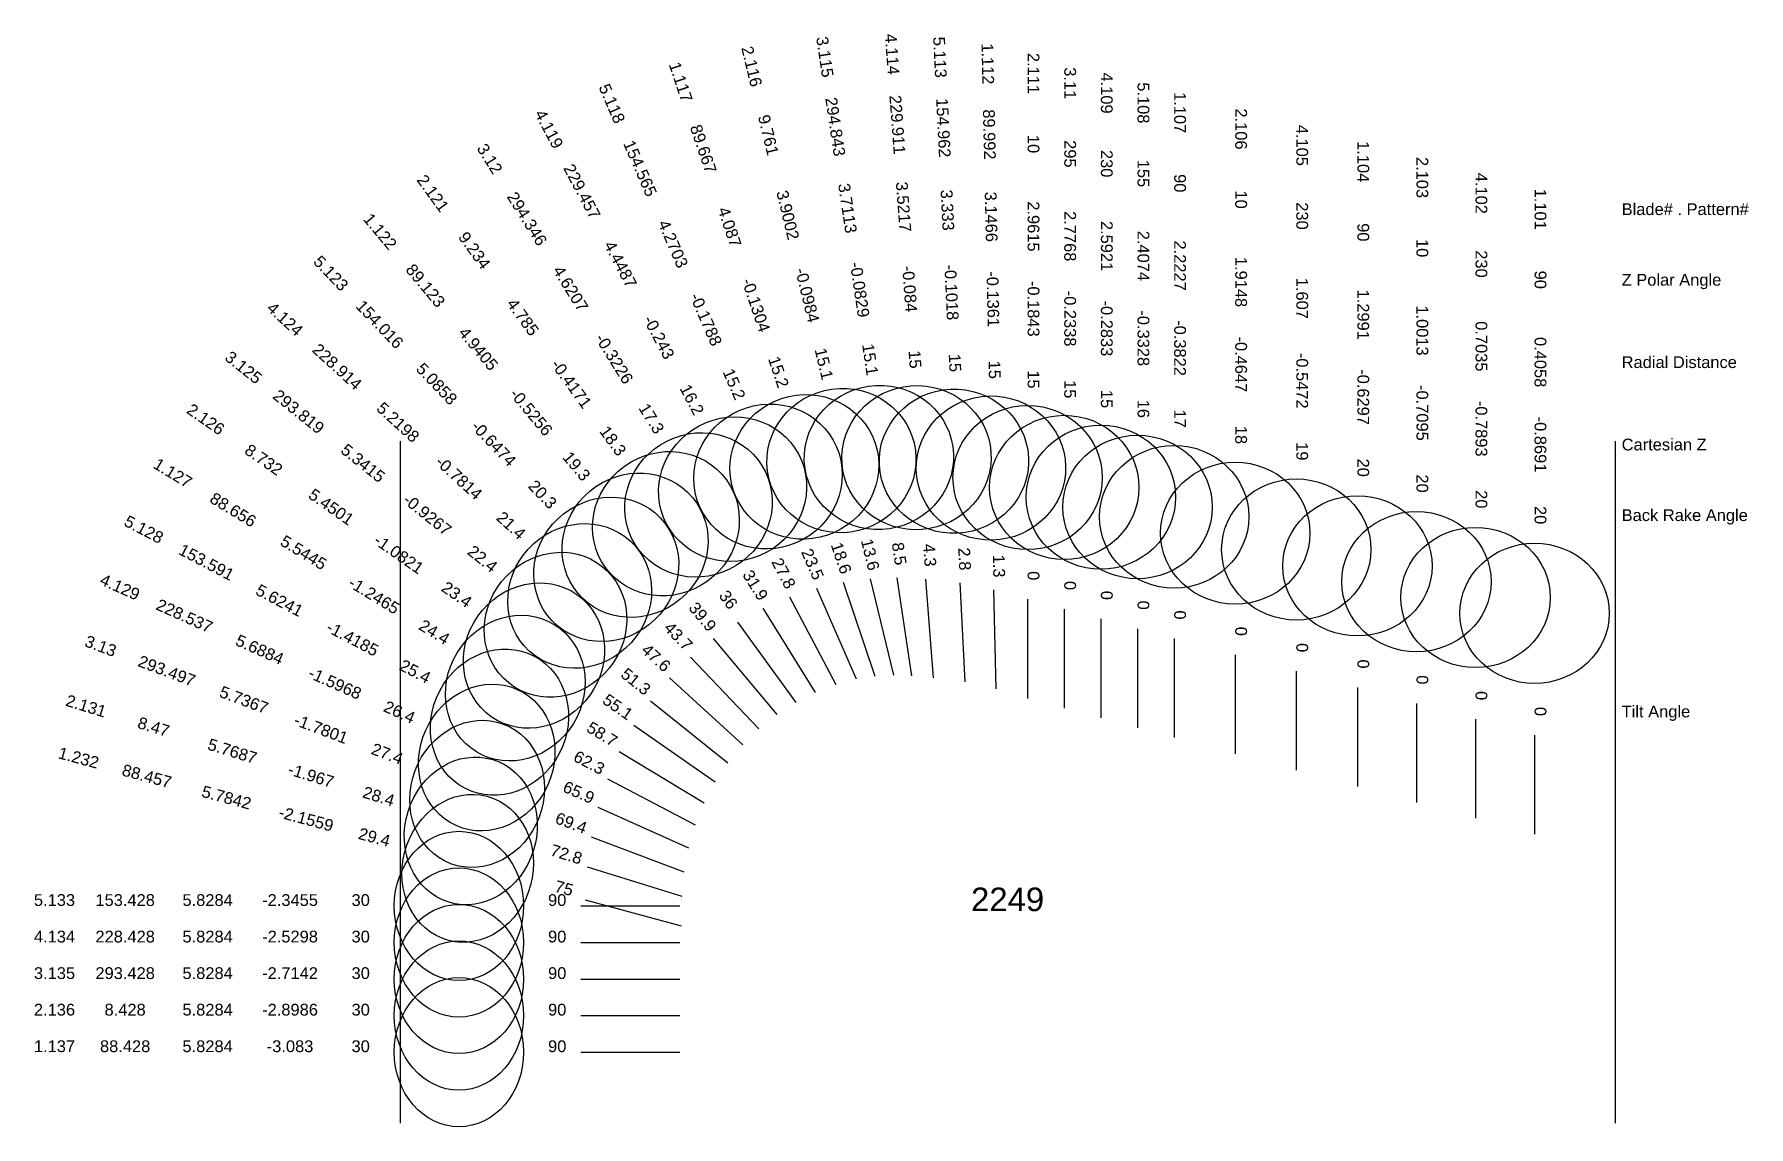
# Model space of a CAD drawing. Header units: inches. Extents: x 28.03 to 36.67, y 14.54 to 20.05.
import ezdxf
from ezdxf.enums import TextEntityAlignment as Align

# ---------------------------------------------------------------- set-up
doc = ezdxf.new("R2010")
doc.units = ezdxf.units.IN
doc.header["$MEASUREMENT"] = 0
for name, color, linetype, true_color in [('Blade_1', 30, 'Continuous', 0xff7f00), ('Blade_2', 7, 'Continuous', 0xcccc00), ('Blade_3', 7, 'Continuous', 0x00cc00), ('Blade_4', 7, 'Continuous', 0x00cccc), ('Blade_5', 7, 'Continuous', 0x0066cc)]:
    doc.layers.add(name, color=color, linetype=linetype, true_color=true_color)
doc.styles.get("Standard").update_dxf_attribs({"font": 'arial.ttf'})

msp = doc.modelspace()

# ---------------------------------------------------------------- linework, layer by layer
for p, q in [((29.875, 18), (29.875, 14.5584)), ((36, 18), (36, 14.5584))]:
    msp.add_line(p, q)
at = {"layer": 'Blade_1'}
for p, q in [((32.109, 17.2877), (32.2686, 16.8139)), ((32.8671, 17.2501), (32.8782, 16.7502)), ((31.4533, 17.0033), (31.774, 16.6197)), ((33.7773, 17.0038), (33.7773, 16.5038)), ((34.7009, 16.7563), (34.7009, 16.2563)), ((35.5942, 16.5169), (35.5942, 16.0169)), ((30.98, 16.4343), (31.4071, 16.1743)), ((30.8087, 15.6847), (31.2916, 15.5549)), ((30.7856, 14.917), (31.2856, 14.917))]:
    msp.add_line(p, q, dxfattribs=at)
for centre, major_axis, ratio in [((31.913, 17.8696), (0.3568, 0.1202), 0.965235), ((32.8534, 17.8639), (0.3764, 0.0084), 0.96591), ((33.7773, 17.6178), (0.3765, 0), 0.956305), ((31.0595, 17.4744), (0.2889, 0.2415), 0.943667), ((34.7009, 17.3703), (0.3765, 0), 0.939693), ((35.5942, 17.1309), (0.3765, 0), 0.939693), ((30.4555, 16.7535), (0.1957, 0.3216), 0.910717), ((30.2158, 15.8441), (0.0977, 0.3636), 0.87147), ((30.1716, 14.917), (0, 0.3765), 0.866025)]:
    msp.add_ellipse(centre, major_axis=major_axis, ratio=ratio, dxfattribs=at)
at = {"layer": 'Blade_2'}
for p, q in [((32.2446, 17.3049), (32.3625, 16.819)), ((33.0385, 17.2017), (33.0385, 16.7017)), ((31.5758, 17.0861), (31.8696, 16.6816)), ((34.0852, 16.9213), (34.0852, 16.4213)), ((34.9987, 16.6765), (34.9987, 16.1765)), ((31.0532, 16.5663), (31.4631, 16.2799)), ((30.8179, 15.8517), (31.2956, 15.7041)), ((30.7856, 15.1014), (31.2856, 15.1014))]:
    msp.add_line(p, q, dxfattribs=at)
for centre, major_axis, ratio in [((32.0998, 17.9016), (0.3659, 0.0888), 0.965433), ((33.0385, 17.8157), (0.3765, 0), 0.965926), ((31.215, 17.5829), (0.3046, 0.2213), 0.949442), ((34.0852, 17.5353), (0.3765, 0), 0.951057), ((34.9987, 17.2905), (0.3765, 0), 0.939693), ((30.5499, 16.9179), (0.2156, 0.3087), 0.91783), ((30.2313, 16.033), (0.1112, 0.3597), 0.879798), ((30.1716, 15.1014), (0, 0.3765), 0.866025)]:
    msp.add_ellipse(centre, major_axis=major_axis, ratio=ratio, dxfattribs=at)
at = {"layer": 'Blade_3'}
for p, q in [((32.3794, 17.3098), (32.4533, 16.8153)), ((31.7038, 17.1562), (31.968, 16.7317)), ((33.2232, 17.1522), (33.2232, 16.6522)), ((31.1377, 16.6894), (31.5279, 16.3768)), ((30.8379, 16.0035), (31.3058, 15.8273)), ((30.7856, 15.2858), (31.2856, 15.2858))]:
    msp.add_line(p, q, dxfattribs=at)
for centre, major_axis, ratio in [((32.2887, 17.9171), (0.3724, 0.0556), 0.965604), ((31.3793, 17.6774), (0.3196, 0.199), 0.95493), ((33.2232, 17.7662), (0.3765, 0), 0.965926), ((30.6585, 17.0733), (0.2354, 0.2938), 0.924688), ((30.2633, 16.2199), (0.1327, 0.3523), 0.887889), ((30.1716, 15.2858), (0, 0.3765), 0.866025)]:
    msp.add_ellipse(centre, major_axis=major_axis, ratio=ratio, dxfattribs=at)
at = {"layer": 'Blade_4'}
for p, q in [((32.5242, 17.3037), (32.5615, 16.8051)), ((31.8379, 17.214), (32.0712, 16.7718)), ((33.4079, 17.1027), (33.4079, 16.6027)), ((31.2336, 16.8045), (31.6028, 16.4674)), ((34.393, 16.8388), (34.393, 16.3388)), ((35.2965, 16.5967), (35.2965, 16.0967)), ((30.8719, 16.1522), (31.3283, 15.9478)), ((30.7856, 15.4702), (31.2856, 15.4702))]:
    msp.add_line(p, q, dxfattribs=at)
for centre, major_axis, ratio in [((32.4783, 17.916), (0.3754, 0.0281), 0.965744), ((31.5513, 17.757), (0.333, 0.1757), 0.960123), ((33.4079, 17.7167), (0.3765, 0), 0.965926), ((34.393, 17.4528), (0.3765, 0), 0.945519), ((30.7802, 17.2186), (0.2539, 0.278), 0.931284), ((35.2965, 17.2107), (0.3765, 0), 0.939693), ((30.3116, 16.4032), (0.1539, 0.3436), 0.895742), ((30.1716, 15.4702), (0, 0.3765), 0.866025)]:
    msp.add_ellipse(centre, major_axis=major_axis, ratio=ratio, dxfattribs=at)
at = {"layer": 'Blade_5'}
for p, q in [((31.9747, 17.2582), (32.1743, 16.7998)), ((32.6971, 17.2849), (32.7216, 16.7855)), ((33.5926, 17.0532), (33.5926, 16.5532)), ((31.3386, 16.9089), (31.6842, 16.5476)), ((30.9197, 16.2965), (31.3626, 16.0644)), ((30.7856, 15.6545), (31.2856, 15.6545))]:
    msp.add_line(p, q, dxfattribs=at)
for centre, major_axis, ratio in [((31.7297, 17.8212), (0.3452, 0.1503), 0.965017), ((32.667, 17.8982), (0.376, 0.0185), 0.965848), ((33.5926, 17.6672), (0.3765, 0), 0.961262), ((30.9142, 17.3526), (0.2721, 0.2602), 0.937613), ((30.3759, 16.5815), (0.1748, 0.3335), 0.903353), ((30.1716, 15.6545), (0, 0.3765), 0.866025)]:
    msp.add_ellipse(centre, major_axis=major_axis, ratio=ratio, dxfattribs=at)

# ---------------------------------------------------------------- texts
for s, height, p in [('Blade# . Pattern#', 0.059375, (36.0332, 19.1699)), ('Z Polar Angle', 0.059375, (36.0332, 18.8136)), ('Radial Distance', 0.059375, (36.0332, 18.398)), ('Cartesian Z', 0.059375, (36.0332, 17.9824)), ('Back Rake Angle', 0.059375, (36.0332, 17.6261)), ('Tilt Angle', 0.05937, (36.0332, 16.6356))]:
    msp.add_text(s, height=height).set_placement(p, align=Align.MIDDLE_LEFT)
msp.add_text('2249', height=0.11875).set_placement((32.9375, 15.6877), align=Align.MIDDLE_CENTER)
at = {"layer": 'Blade_1'}
for s, height, rotation, p in [('1.112', 0.05937, 271.27483, (32.808, 19.9024)), ('1.117', 0.05937, 288.61771, (31.262, 19.8019)), ('1.107', 0.05937, 270, (33.7773, 19.6568)), ('89.992', 0.05937, 271.27483, (32.816, 19.5462)), ('89.667', 0.05937, 288.61771, (31.3758, 19.4643)), ('1.104', 0.05937, 270, (34.7009, 19.4093)), ('90', 0.05937, 270, (33.7773, 19.3005)), ('3.1466', 0.05937, 271.27483, (32.8252, 19.1307)), ('1.101', 0.05937, 270, (35.5942, 19.1699)), ('1.122', 0.05937, 309.89572, (29.7517, 19.0387)), ('4.087', 0.05937, 288.61771, (31.5085, 19.0704)), ('90', 0.05937, 270, (34.7009, 19.053)), ('2.2227', 0.05937, 270, (33.7773, 18.8849)), ('89.123', 0.05937, 309.89572, (29.9802, 18.7654)), ('-0.1361', 0.05937, 271.27483, (32.8344, 18.7152)), ('90', 0.05937, 270, (35.5942, 18.8136)), ('-0.1304', 0.05937, 288.61771, (31.6411, 18.6765)), ('1.2991', 0.05937, 270, (34.7009, 18.6374)), ('-0.3822', 0.05937, 270, (33.7773, 18.4693)), ('4.9405', 0.05937, 309.89572, (30.2468, 18.4466)), ('0.4058', 0.05937, 270, (35.5942, 18.398)), ('15.2', 0.05937, 288.61771, (31.7549, 18.3389)), ('15', 0.05937, 271.27483, (32.8424, 18.359)), ('-0.6297', 0.05937, 270, (34.7009, 18.2218)), ('-0.5256', 0.05937, 309.89572, (30.5133, 18.1277)), ('17', 0.05937, 270, (33.7773, 18.113)), ('-0.8691', 0.05937, 270, (35.5942, 17.9824)), ('1.127', 0.05937, 328.67498, (28.7137, 17.8136)), ('19.3', 0.05937, 309.89572, (30.7418, 17.8544)), ('20', 0.05937, 270, (34.7009, 17.8655)), ('88.656', 0.05937, 328.67498, (29.018, 17.6283)), ('20', 0.05937, 270, (35.5942, 17.6261)), ('5.5445', 0.05937, 328.67498, (29.3731, 17.4123)), ('18.6', 0.05937, 288.61771, (32.0711, 17.4003)), ('1.3', 0.05937, 271.27483, (32.8644, 17.3688)), ('-1.2465', 0.05937, 328.67498, (29.7281, 17.1962)), ('39.9', 0.05937, 309.89572, (31.3771, 17.0944)), ('0', 0.0594, 270, (33.7773, 17.1225)), ('24.4', 0.05937, 328.67498, (30.0324, 17.011)), ('0', 0.0594, 270, (34.7009, 16.875)), ('0', 0.0594, 270, (35.5942, 16.6356)), ('58.7', 0.05937, 328.67498, (30.8785, 16.496)), ('1.232', 0.05937, 344.95555, (28.2467, 16.3734)), ('88.457', 0.05937, 344.95555, (28.5907, 16.2809)), ('5.7842', 0.05937, 344.95555, (28.9921, 16.173)), ('-2.1559', 0.05937, 344.95555, (29.3935, 16.0651)), ('29.4', 0.05937, 344.95555, (29.7375, 15.9726)), ('75', 0.05937, 344.95555, (30.6941, 15.7155))]:
    msp.add_text(s, height=height, rotation=rotation, dxfattribs=at).set_placement(p, align=Align.CENTER)
for s, p in [('1.137', (28.1326, 14.917)), ('88.428', (28.4888, 14.917)), ('5.8284', (28.9045, 14.917)), ('-3.083', (29.3201, 14.917)), ('30', (29.6763, 14.917)), ('90', (30.6669, 14.917))]:
    msp.add_text(s, height=0.05937, dxfattribs=at).set_placement(p, align=Align.CENTER)
at = {"layer": 'Blade_2'}
for s, height, rotation, p in [('2.116', 0.05937, 283.64119, (31.6189, 19.8831)), ('2.111', 0.05937, 270, (33.0385, 19.8547)), ('9.761', 0.05937, 283.64119, (31.7029, 19.5369)), ('2.106', 0.05937, 270, (34.0852, 19.5743)), ('10', 0.05937, 270, (33.0385, 19.4984)), ('2.103', 0.05937, 270, (34.9987, 19.3295)), ('2.121', 0.05937, 305.99162, (30.0167, 19.2327)), ('3.9002', 0.05937, 283.64119, (31.8009, 19.133)), ('2.9615', 0.05937, 270, (33.0385, 19.0828)), ('10', 0.05937, 270, (34.0852, 19.218)), ('9.234', 0.05937, 305.99162, (30.2261, 18.9444)), ('10', 0.05937, 270, (34.9987, 18.9732)), ('-0.0984', 0.05937, 283.64119, (31.899, 18.7291)), ('1.9148', 0.05937, 270, (34.0852, 18.8024)), ('-0.1843', 0.05937, 270, (33.0385, 18.6672)), ('4.785', 0.05937, 305.99162, (30.4703, 18.6081)), ('1.0013', 0.05937, 270, (34.9987, 18.5576)), ('-0.4647', 0.05937, 270, (34.0852, 18.3868)), ('15.1', 0.05937, 283.64119, (31.983, 18.3829)), ('-0.4171', 0.05937, 305.99162, (30.7146, 18.2718)), ('15', 0.05937, 270, (33.0385, 18.3109)), ('-0.7095', 0.05937, 270, (34.9987, 18.142)), ('2.126', 0.05937, 325.06372, (28.8783, 18.0856)), ('18.3', 0.05937, 305.99162, (30.9239, 17.9836)), ('18', 0.05937, 270, (34.0852, 18.0305)), ('8.732', 0.05937, 325.06372, (29.1704, 17.8815)), ('20', 0.05937, 270, (34.9987, 17.7857)), ('5.4501', 0.05937, 325.06372, (29.5111, 17.6435)), ('-1.0821', 0.05937, 325.06372, (29.8518, 17.4055)), ('13.6', 0.05937, 283.64119, (32.2166, 17.4203)), ('23.4', 0.05937, 325.06372, (30.1439, 17.2015)), ('0', 0.0594, 270, (33.0385, 17.3204)), ('36', 0.05937, 305.99162, (31.506, 17.1822)), ('0', 0.0594, 270, (34.0852, 17.04)), ('0', 0.0594, 270, (34.9987, 16.7952)), ('2.131', 0.05937, 342.8262, (28.2832, 16.6351)), ('55.1', 0.05937, 325.06372, (30.9559, 16.6343)), ('8.47', 0.05937, 342.8262, (28.6236, 16.5299)), ('5.7687', 0.05937, 342.8262, (29.0207, 16.4071)), ('-1.967', 0.05937, 342.8262, (29.4177, 16.2844)), ('28.4', 0.05937, 342.8262, (29.7581, 16.1792)), ('72.8', 0.05937, 342.8262, (30.7045, 15.8868))]:
    msp.add_text(s, height=height, rotation=rotation, dxfattribs=at).set_placement(p, align=Align.CENTER)
for s, p in [('2.136', (28.1326, 15.1014)), ('8.428', (28.4888, 15.1014)), ('5.8284', (28.9045, 15.1014)), ('-2.8986', (29.3201, 15.1014)), ('30', (29.6763, 15.1014)), ('90', (30.6669, 15.1014))]:
    msp.add_text(s, height=0.05937, dxfattribs=at).set_placement(p, align=Align.CENTER)
at = {"layer": 'Blade_3'}
for s, height, rotation, p in [('3.115', 0.05937, 278.49684, (31.9874, 19.9337)), ('3.11', 0.05937, 270, (33.2232, 19.8052)), ('294.843', 0.05937, 278.49684, (32.0401, 19.5814)), ('3.12', 0.05937, 301.90478, (30.3017, 19.4084)), ('295', 0.05937, 270, (33.2232, 19.4489)), ('3.7113', 0.05937, 278.49684, (32.1015, 19.1703)), ('294.346', 0.05937, 301.90478, (30.4899, 19.1059)), ('2.7768', 0.05937, 270, (33.2232, 19.0333)), ('4.6207', 0.05937, 301.90478, (30.7096, 18.7531)), ('-0.0829', 0.05937, 278.49684, (32.1629, 18.7593)), ('-0.2338', 0.05937, 270, (33.2232, 18.6177)), ('-0.3226', 0.05937, 301.90478, (30.9293, 18.4003)), ('3.125', 0.05937, 321.30416, (29.0671, 18.3481)), ('15.1', 0.05937, 278.49684, (32.2155, 18.4069)), ('293.819', 0.05937, 321.30416, (29.3451, 18.1253)), ('15', 0.05937, 270, (33.2232, 18.2614)), ('17.3', 0.05937, 301.90478, (31.1175, 18.0978)), ('5.3415', 0.05937, 321.30416, (29.6695, 17.8655)), ('-0.9267', 0.05937, 321.30416, (29.9939, 17.6056)), ('22.4', 0.05937, 321.30416, (30.272, 17.3829)), ('8.5', 0.05937, 278.49684, (32.3619, 17.4273)), ('31.9', 0.05937, 301.90478, (31.641, 17.257)), ('0', 0.0594, 270, (33.2232, 17.2709)), ('3.13', 0.05937, 339.3664, (28.3551, 16.9384)), ('293.497', 0.05937, 339.3664, (28.6885, 16.8129)), ('51.3', 0.05937, 321.30416, (31.045, 16.7637)), ('5.7367', 0.05937, 339.3664, (29.0774, 16.6664)), ('-1.7801', 0.05937, 339.3664, (29.4664, 16.52)), ('27.4', 0.05937, 339.3664, (29.7998, 16.3944)), ('69.4', 0.05937, 339.3664, (30.7268, 16.0454)), ('3.135', 0.05937, 360, (28.1326, 15.2858)), ('293.428', 0.05937, 360, (28.4888, 15.2858)), ('5.8284', 0.05937, 360, (28.9045, 15.2858)), ('-2.7142', 0.05937, 360, (29.3201, 15.2858)), ('30', 0.05937, 360, (29.6763, 15.2858)), ('90', 0.05937, 360, (30.6669, 15.2858))]:
    msp.add_text(s, height=height, rotation=rotation, dxfattribs=at).set_placement(p, align=Align.CENTER)
at = {"layer": 'Blade_4'}
for s, height, rotation, p in [('4.114', 0.05937, 274.28511, (32.3259, 19.9493)), ('4.109', 0.05937, 270, (33.4079, 19.7557)), ('229.911', 0.05937, 274.28511, (32.3526, 19.594)), ('4.119', 0.05937, 297.82286, (30.5996, 19.5603)), ('4.105', 0.05937, 270, (34.393, 19.4918)), ('230', 0.05937, 270, (33.4079, 19.3994)), ('229.457', 0.05937, 297.82286, (30.7659, 19.2452)), ('3.5217', 0.05937, 274.28511, (32.3836, 19.1796)), ('4.102', 0.05937, 270, (35.2965, 19.2497)), ('230', 0.05937, 270, (34.393, 19.1355)), ('2.5921', 0.05937, 270, (33.4079, 18.9838)), ('4.4487', 0.05937, 297.82286, (30.9599, 18.8776)), ('230', 0.05937, 270, (35.2965, 18.8934)), ('-0.084', 0.05937, 274.28511, (32.4147, 18.7651)), ('1.607', 0.05937, 270, (34.393, 18.7199)), ('4.124', 0.05937, 317.59516, (29.2746, 18.5936)), ('-0.2833', 0.05937, 270, (33.4079, 18.5682)), ('-0.243', 0.05937, 297.82286, (31.1539, 18.5101)), ('0.7035', 0.05937, 270, (35.2965, 18.4778)), ('228.914', 0.05937, 317.59516, (29.5376, 18.3534)), ('15', 0.05937, 274.28511, (32.4413, 18.4099)), ('-0.5472', 0.05937, 270, (34.393, 18.3043)), ('16.2', 0.05937, 297.82286, (31.3201, 18.195)), ('15', 0.05937, 270, (33.4079, 18.2119)), ('5.2198', 0.05937, 317.59516, (29.8445, 18.0731)), ('-0.7893', 0.05937, 270, (35.2965, 18.0622)), ('19', 0.05937, 270, (34.393, 17.948)), ('-0.7814', 0.05937, 317.59516, (30.1514, 17.7928)), ('20', 0.05937, 270, (35.2965, 17.7059)), ('21.4', 0.05937, 317.59516, (30.4145, 17.5526)), ('4.3', 0.05937, 274.28511, (32.5153, 17.4221)), ('27.8', 0.05937, 297.82286, (31.7824, 17.319)), ('4.129', 0.05937, 335.87324, (28.4507, 17.2367)), ('228.537', 0.05937, 335.87324, (28.7758, 17.091)), ('0', 0.0594, 270, (33.4079, 17.2214)), ('5.6884', 0.05937, 335.87324, (29.1551, 16.9211)), ('47.6', 0.05937, 317.59516, (31.1459, 16.8846)), ('0', 0.0594, 270, (34.393, 16.9575)), ('-1.5968', 0.05937, 335.87324, (29.5345, 16.7513)), ('26.4', 0.05937, 335.87324, (29.8596, 16.6056)), ('0', 0.0594, 270, (35.2965, 16.7154)), ('65.9', 0.05937, 335.87324, (30.7636, 16.2008))]:
    msp.add_text(s, height=height, rotation=rotation, dxfattribs=at).set_placement(p, align=Align.CENTER)
for s, p in [('4.134', (28.1326, 15.4702)), ('228.428', (28.4888, 15.4702)), ('5.8284', (28.9045, 15.4702)), ('-2.5298', (29.3201, 15.4702)), ('30', (29.6763, 15.4702)), ('90', (30.6669, 15.4702))]:
    msp.add_text(s, height=0.05937, dxfattribs=at).set_placement(p, align=Align.CENTER)
at = {"layer": 'Blade_5'}
for s, height, rotation, p in [('5.113', 0.05937, 272.81067, (32.567, 19.9347)), ('5.118', 0.05937, 293.52254, (30.9159, 19.6908)), ('5.108', 0.05937, 270, (33.5926, 19.7062)), ('154.962', 0.05937, 272.81067, (32.5845, 19.5789)), ('154.565', 0.05937, 293.52254, (31.0581, 19.3641)), ('155', 0.05937, 270, (33.5926, 19.3499)), ('3.333', 0.05937, 272.81067, (32.6049, 19.1638)), ('4.2703', 0.05937, 293.52254, (31.224, 18.983)), ('2.4074', 0.05937, 270, (33.5926, 18.9343)), ('5.123', 0.05937, 313.72676, (29.5048, 18.8261)), ('-0.1018', 0.05937, 272.81067, (32.6252, 18.7487)), ('154.016', 0.05937, 313.72676, (29.751, 18.5686)), ('-0.1788', 0.05937, 293.52254, (31.3898, 18.6019)), ('-0.3328', 0.05937, 270, (33.5926, 18.5187)), ('15', 0.05937, 272.81067, (32.6427, 18.3929)), ('5.0858', 0.05937, 313.72676, (30.0383, 18.2683)), ('15.2', 0.05937, 293.52254, (31.532, 18.2753)), ('16', 0.05937, 270, (33.5926, 18.1624)), ('-0.6474', 0.05937, 313.72676, (30.3256, 17.9679)), ('20.3', 0.05937, 313.72676, (30.5719, 17.7105)), ('5.128', 0.05937, 332.34331, (28.5698, 17.5279)), ('153.591', 0.05937, 332.34331, (28.8854, 17.3626)), ('2.8', 0.05937, 272.81067, (32.6913, 17.4035)), ('23.5', 0.05937, 293.52254, (31.9273, 17.3671)), ('5.6241', 0.05937, 332.34331, (29.2535, 17.1697)), ('0', 0.0594, 270, (33.5926, 17.1719)), ('-1.4185', 0.05937, 332.34331, (29.6217, 16.9767)), ('43.7', 0.05937, 313.72676, (31.2565, 16.9947)), ('25.4', 0.05937, 332.34331, (29.9372, 16.8114)), ('62.3', 0.05937, 332.34331, (30.8145, 16.3516))]:
    msp.add_text(s, height=height, rotation=rotation, dxfattribs=at).set_placement(p, align=Align.CENTER)
for s, p in [('5.133', (28.1326, 15.6545)), ('153.428', (28.4888, 15.6545)), ('5.8284', (28.9045, 15.6545)), ('-2.3455', (29.3201, 15.6545)), ('30', (29.6763, 15.6545)), ('90', (30.6669, 15.6545))]:
    msp.add_text(s, height=0.05937, dxfattribs=at).set_placement(p, align=Align.CENTER)

doc.saveas('drawing.dxf')
